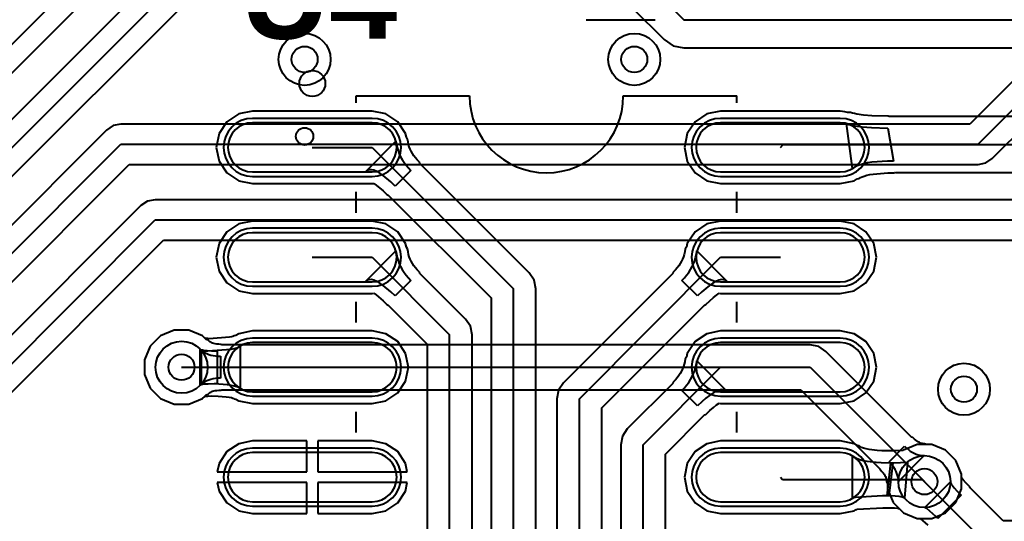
# Model space of a CAD drawing. Extents: x -53 to 82, y -68 to 38.
# Drawn here: x 33.41 to 44.79, y 8.25 to 14.05 of the extents above; entities that cross this region are included whole.
import ezdxf

# ---------------------------------------------------------------- set-up
doc = ezdxf.new("R2010")
doc.units = 0
for name, color, linetype in [('BOTTOM_LAYER', 5, 'CONTINUOUS'), ('MECHANICAL_15', 56, 'CONTINUOUS'), ('TOP_LAYER', 1, 'CONTINUOUS'), ('TOP_OVERLAY', 2, 'CONTINUOUS'), ('TOP_PASTE', 8, 'CONTINUOUS'), ('TOP_SOLDER', 216, 'CONTINUOUS')]:
    doc.layers.add(name, color=color, linetype=linetype)
doc.styles.add('ARIAL_BOLD', font='', dxfattribs={"height": 0.2})
doc.styles.get('ARIAL_BOLD').set_extended_font_data('Arial', bold=True)

msp = doc.modelspace()

# ---------------------------------------------------------------- linework, layer by layer
at = {"layer": 'BOTTOM_LAYER'}
for p, q in [((41.626, 21.204), (28.504, 8.082)), ((28.6, 7.849), (41.859, 21.107)), ((28.765, 7.684), (42.024, 20.943)), ((28.88, 9.322), (40.335, 20.777)), ((44.486, 12.609), (52.603, 20.726)), ((52.099, 20.552), (44.389, 12.842)), ((29.328, 9.44), (40.179, 20.291)), ((44.65, 12.444), (52.429, 20.222)), ((34.415, 12.773), (28.809, 7.167)), ((34.49, 12.824), (34.415, 12.773)), ((34.58, 12.842), (34.49, 12.824)), ((44.389, 12.842), (34.58, 12.842)), ((28.905, 6.934), (34.58, 12.609)), ((34.58, 12.609), (44.486, 12.609)), ((44.575, 12.393), (44.65, 12.444)), ((29.07, 6.769), (34.676, 12.375)), ((34.676, 12.375), (44.486, 12.375)), ((44.486, 12.375), (44.575, 12.393)), ((34.887, 11.95), (34.811, 11.9)), ((34.976, 11.968), (34.887, 11.95)), ((46.995, 11.968), (34.976, 11.968)), ((34.811, 11.9), (29.291, 6.38)), ((29.388, 6.147), (34.976, 11.735)), ((34.976, 11.735), (47.092, 11.735)), ((29.553, 5.982), (35.072, 11.502)), ((35.072, 11.502), (47.092, 11.502)), ((35.039, 10.395), (34.919, 10.275)), ((35.196, 10.46), (35.039, 10.395)), ((35.366, 10.46), (35.196, 10.46)), ((35.522, 10.395), (35.366, 10.46)), ((35.565, 10.352), (35.522, 10.395)), ((34.919, 10.275), (34.854, 10.118)), ((35.495, 9.823), (35.495, 10.243)), ((35.495, 10.243), (35.512, 10.227)), ((35.588, 10.344), (35.565, 10.352)), ((35.6, 10.333), (35.588, 10.344)), ((35.609, 10.326), (35.6, 10.333)), ((35.618, 10.321), (35.609, 10.326)), ((35.628, 10.315), (35.618, 10.321)), ((35.64, 10.311), (35.628, 10.315)), ((35.654, 10.306), (35.64, 10.311)), ((35.671, 10.303), (35.654, 10.306)), ((35.689, 10.3), (35.671, 10.303)), ((35.71, 10.298), (35.689, 10.3)), ((35.736, 10.297), (35.71, 10.298)), ((35.748, 10.292), (35.736, 10.297)), ((42.545, 10.292), (35.748, 10.292)), ((42.644, 10.272), (42.545, 10.292)), ((42.728, 10.216), (42.644, 10.272)), ((35.512, 10.227), (35.53, 10.213)), ((35.53, 10.213), (35.55, 10.201)), ((35.55, 10.201), (35.572, 10.19)), ((35.572, 10.19), (35.595, 10.181)), ((35.595, 10.181), (35.619, 10.173)), ((35.619, 10.173), (35.645, 10.167)), ((35.645, 10.167), (35.673, 10.163)), ((35.673, 10.163), (35.702, 10.161)), ((35.702, 10.161), (35.732, 10.16)), ((35.732, 10.16), (35.732, 9.906)), ((43.718, 9.226), (42.728, 10.216)), ((34.854, 10.118), (34.854, 9.948)), ((35.281, 10.033), (42.545, 10.033)), ((42.545, 10.033), (43.866, 8.712)), ((34.854, 9.948), (34.919, 9.791)), ((35.673, 9.903), (35.645, 9.899)), ((35.702, 9.905), (35.673, 9.903)), ((35.732, 9.906), (35.702, 9.905)), ((34.919, 9.791), (35.039, 9.671)), ((35.512, 9.839), (35.495, 9.823)), ((35.53, 9.853), (35.512, 9.839)), ((35.55, 9.865), (35.53, 9.853)), ((35.572, 9.876), (35.55, 9.865)), ((35.595, 9.885), (35.572, 9.876)), ((35.619, 9.893), (35.595, 9.885)), ((35.645, 9.899), (35.619, 9.893)), ((35.522, 9.671), (35.565, 9.714)), ((35.565, 9.714), (35.588, 9.722)), ((35.588, 9.722), (35.6, 9.733)), ((35.6, 9.733), (35.609, 9.74)), ((35.609, 9.74), (35.618, 9.745)), ((35.618, 9.745), (35.628, 9.751)), ((35.628, 9.751), (35.64, 9.755)), ((35.64, 9.755), (35.654, 9.76)), ((35.654, 9.76), (35.671, 9.763)), ((35.671, 9.763), (35.689, 9.766)), ((35.689, 9.766), (35.71, 9.768)), ((35.71, 9.768), (35.736, 9.769)), ((35.736, 9.769), (35.748, 9.774)), ((35.748, 9.774), (42.438, 9.774)), ((42.438, 9.774), (43.352, 8.86)), ((35.039, 9.671), (35.196, 9.606)), ((35.196, 9.606), (35.366, 9.606)), ((35.366, 9.606), (35.522, 9.671)), ((43.731, 9.221), (43.718, 9.226)), ((43.75, 9.203), (43.731, 9.221)), ((43.457, 8.942), (43.636, 9.121)), ((43.636, 9.121), (43.658, 9.1)), ((43.766, 9.19), (43.75, 9.203)), ((43.781, 9.179), (43.766, 9.19)), ((43.795, 9.17), (43.781, 9.179)), ((43.808, 9.163), (43.795, 9.17)), ((43.82, 9.158), (43.808, 9.163)), ((43.831, 9.154), (43.82, 9.158)), ((43.841, 9.152), (43.831, 9.154)), ((43.851, 9.15), (43.841, 9.152)), ((43.868, 9.15), (43.851, 9.15)), ((43.891, 9.139), (43.868, 9.15)), ((43.951, 9.139), (43.891, 9.139)), ((44.108, 9.074), (43.951, 9.139)), ((43.863, 9.012), (43.566, 8.715)), ((43.658, 9.1), (43.681, 9.082)), ((43.681, 9.082), (43.703, 9.065)), ((43.703, 9.065), (43.725, 9.051)), ((43.725, 9.051), (43.748, 9.039)), ((43.748, 9.039), (43.771, 9.029)), ((43.771, 9.029), (43.794, 9.022)), ((43.794, 9.022), (43.817, 9.016)), ((43.817, 9.016), (43.84, 9.013)), ((43.84, 9.013), (43.863, 9.012)), ((44.228, 8.954), (44.108, 9.074)), ((43.478, 8.92), (43.457, 8.942)), ((43.496, 8.897), (43.478, 8.92)), ((43.513, 8.875), (43.496, 8.897)), ((44.293, 8.797), (44.228, 8.954)), ((43.352, 8.86), (43.357, 8.847)), ((43.357, 8.847), (43.375, 8.828)), ((43.375, 8.828), (43.388, 8.812)), ((43.388, 8.812), (43.399, 8.797)), ((43.399, 8.797), (43.408, 8.783)), ((43.408, 8.783), (43.415, 8.77)), ((43.415, 8.77), (43.42, 8.758)), ((43.527, 8.853), (43.513, 8.875)), ((43.539, 8.83), (43.527, 8.853)), ((43.549, 8.807), (43.539, 8.83)), ((43.556, 8.784), (43.549, 8.807)), ((43.562, 8.761), (43.556, 8.784)), ((44.293, 8.627), (44.293, 8.797)), ((43.42, 8.758), (43.424, 8.747)), ((43.424, 8.747), (43.426, 8.737)), ((43.426, 8.737), (43.428, 8.727)), ((43.428, 8.727), (43.428, 8.71)), ((43.428, 8.71), (43.439, 8.687)), ((43.439, 8.687), (43.439, 8.627)), ((43.565, 8.738), (43.562, 8.761)), ((43.566, 8.715), (43.565, 8.738)), ((43.439, 8.627), (43.504, 8.47)), ((44.228, 8.47), (44.293, 8.627)), ((43.504, 8.47), (43.624, 8.35)), ((44.108, 8.35), (44.228, 8.47)), ((43.624, 8.35), (43.781, 8.285)), ((43.951, 8.285), (44.108, 8.35)), ((43.781, 8.285), (43.951, 8.285))]:
    msp.add_line(p, q, dxfattribs=at)
for centre, radius in [((36.703, 13.589), 0.3), ((40.513, 13.589), 0.3), ((36.703, 13.589), 0.15), ((40.513, 13.589), 0.15), ((35.281, 10.033), 0.3), ((35.281, 10.033), 0.15), ((44.323, 9.779), 0.3), ((44.323, 9.779), 0.15), ((43.866, 8.712), 0.3), ((43.866, 8.712), 0.15)]:
    msp.add_circle(centre, radius, dxfattribs=at)
at = {"layer": 'MECHANICAL_15'}
msp.add_circle((36.703, 12.7), 0.1, dxfattribs=at)
at = {"layer": 'TOP_LAYER'}
for p, q in [((40.634, 14.498), (41.086, 14.046)), ((40.494, 14.18), (40.857, 13.817)), ((41.086, 14.046), (53.619, 14.046)), ((40.857, 13.817), (40.962, 13.747)), ((40.962, 13.747), (41.086, 13.722)), ((41.086, 13.722), (53.485, 13.722)), ((36.101, 12.992), (35.941, 12.96)), ((37.483, 12.992), (36.101, 12.992)), ((37.643, 12.96), (37.483, 12.992)), ((41.511, 12.992), (41.351, 12.96)), ((42.893, 12.992), (41.511, 12.992)), ((42.946, 12.982), (42.893, 12.992)), ((42.948, 12.983), (42.946, 12.982)), ((42.977, 12.976), (42.948, 12.983)), ((42.981, 12.975), (42.977, 12.976)), ((43.013, 12.976), (42.981, 12.975)), ((43.035, 12.968), (43.013, 12.976)), ((35.805, 12.869), (35.714, 12.733)), ((35.941, 12.96), (35.805, 12.869)), ((37.779, 12.869), (37.643, 12.96)), ((37.87, 12.733), (37.779, 12.869)), ((41.215, 12.869), (41.124, 12.733)), ((41.351, 12.96), (41.215, 12.869)), ((43.057, 12.962), (43.035, 12.968)), ((43.085, 12.956), (43.057, 12.962)), ((43.162, 12.945), (43.085, 12.956)), ((43.26, 12.938), (43.162, 12.945)), ((43.448, 12.933), (43.26, 12.938)), ((43.458, 12.929), (43.448, 12.933)), ((45.133, 12.929), (43.458, 12.929)), ((37.483, 12.857), (36.101, 12.857)), ((42.893, 12.857), (41.511, 12.857)), ((43.035, 12.327), (42.966, 12.847)), ((42.966, 12.847), (42.993, 12.837)), ((42.993, 12.837), (43.025, 12.829)), ((43.025, 12.829), (43.061, 12.821)), ((43.061, 12.821), (43.148, 12.809)), ((43.148, 12.809), (43.253, 12.801)), ((43.253, 12.801), (43.445, 12.796)), ((43.445, 12.796), (43.507, 12.415)), ((35.714, 12.733), (35.682, 12.573)), ((37.407, 12.292), (37.757, 12.646)), ((37.757, 12.646), (37.763, 12.608)), ((37.879, 12.691), (37.87, 12.733)), ((37.892, 12.669), (37.879, 12.691)), ((37.898, 12.635), (37.892, 12.669)), ((37.905, 12.607), (37.898, 12.635)), ((41.124, 12.733), (41.092, 12.573)), ((35.682, 12.573), (35.714, 12.413)), ((36.792, 12.573), (37.483, 12.573)), ((37.483, 12.573), (39.116, 10.94)), ((37.763, 12.608), (37.772, 12.571)), ((37.772, 12.571), (37.783, 12.535)), ((37.783, 12.535), (37.797, 12.499)), ((37.913, 12.58), (37.905, 12.607)), ((37.923, 12.553), (37.913, 12.58)), ((37.935, 12.527), (37.923, 12.553)), ((37.95, 12.501), (37.935, 12.527)), ((41.092, 12.573), (41.124, 12.413)), ((42.202, 12.573), (42.235, 12.606)), ((42.235, 12.606), (51.021, 12.606)), ((35.714, 12.413), (35.805, 12.277)), ((37.797, 12.499), (37.813, 12.465)), ((37.813, 12.465), (37.831, 12.431)), ((37.831, 12.431), (37.852, 12.398)), ((37.966, 12.476), (37.95, 12.501)), ((37.984, 12.451), (37.966, 12.476)), ((38.005, 12.427), (37.984, 12.451)), ((38.03, 12.4), (38.005, 12.427)), ((41.124, 12.413), (41.215, 12.277)), ((43.438, 12.414), (43.26, 12.401)), ((43.507, 12.415), (43.438, 12.414)), ((37.426, 12.307), (37.407, 12.292)), ((37.449, 12.314), (37.426, 12.307)), ((37.475, 12.315), (37.449, 12.314)), ((37.504, 12.308), (37.475, 12.315)), ((37.537, 12.295), (37.504, 12.308)), ((37.573, 12.275), (37.537, 12.295)), ((37.93, 12.305), (37.751, 12.126)), ((37.852, 12.398), (37.876, 12.366)), ((37.876, 12.366), (37.902, 12.335)), ((37.902, 12.335), (37.93, 12.305)), ((38.035, 12.387), (38.03, 12.4)), ((39.299, 11.123), (38.035, 12.387)), ((43.06, 12.344), (43.035, 12.327)), ((43.09, 12.359), (43.06, 12.344)), ((43.125, 12.372), (43.09, 12.359)), ((43.165, 12.383), (43.125, 12.372)), ((43.21, 12.393), (43.165, 12.383)), ((43.26, 12.401), (43.21, 12.393)), ((35.805, 12.277), (35.941, 12.186)), ((35.941, 12.186), (36.101, 12.154)), ((36.101, 12.289), (37.483, 12.289)), ((37.612, 12.248), (37.573, 12.275)), ((37.701, 12.173), (37.612, 12.248)), ((41.215, 12.277), (41.351, 12.186)), ((41.351, 12.186), (41.511, 12.154)), ((41.511, 12.289), (42.893, 12.289)), ((42.893, 12.154), (43.053, 12.186)), ((43.053, 12.186), (43.087, 12.208)), ((43.087, 12.208), (43.11, 12.213)), ((43.11, 12.213), (43.129, 12.225)), ((43.129, 12.225), (43.145, 12.233)), ((43.145, 12.233), (43.168, 12.241)), ((43.168, 12.241), (43.199, 12.25)), ((43.199, 12.25), (43.235, 12.258)), ((43.235, 12.258), (43.275, 12.264)), ((43.275, 12.264), (43.444, 12.277)), ((43.444, 12.277), (43.509, 12.278)), ((43.509, 12.278), (43.519, 12.282)), ((43.519, 12.282), (43.529, 12.279)), ((43.529, 12.279), (43.533, 12.282)), ((43.533, 12.282), (45.133, 12.282)), ((36.101, 12.154), (37.483, 12.154)), ((37.483, 12.154), (37.501, 12.157)), ((37.501, 12.157), (37.529, 12.138)), ((37.529, 12.138), (37.609, 12.071)), ((37.609, 12.071), (37.655, 12.027)), ((37.751, 12.126), (37.701, 12.173)), ((41.511, 12.154), (42.893, 12.154)), ((37.655, 12.027), (37.668, 12.022)), ((37.668, 12.022), (38.857, 10.833)), ((36.101, 11.722), (35.941, 11.69)), ((37.483, 11.722), (36.101, 11.722)), ((37.643, 11.69), (37.483, 11.722)), ((41.511, 11.722), (41.351, 11.69)), ((42.893, 11.722), (41.511, 11.722)), ((43.053, 11.69), (42.893, 11.722)), ((35.941, 11.69), (35.805, 11.599)), ((37.779, 11.599), (37.643, 11.69)), ((41.351, 11.69), (41.215, 11.599)), ((43.189, 11.599), (43.053, 11.69)), ((35.805, 11.599), (35.714, 11.463)), ((37.483, 11.587), (36.101, 11.587)), ((37.87, 11.463), (37.779, 11.599)), ((41.215, 11.599), (41.124, 11.463)), ((42.893, 11.587), (41.511, 11.587)), ((43.28, 11.463), (43.189, 11.599)), ((35.714, 11.463), (35.682, 11.303)), ((37.879, 11.421), (37.87, 11.463)), ((37.892, 11.399), (37.879, 11.421)), ((37.898, 11.365), (37.892, 11.399)), ((41.102, 11.399), (41.096, 11.365)), ((41.115, 11.421), (41.102, 11.399)), ((41.124, 11.463), (41.115, 11.421)), ((43.312, 11.303), (43.28, 11.463)), ((35.682, 11.303), (35.714, 11.143)), ((36.792, 11.303), (37.483, 11.303)), ((37.407, 11.022), (37.757, 11.376)), ((37.483, 11.303), (38.379, 10.406)), ((37.757, 11.376), (37.763, 11.338)), ((37.763, 11.338), (37.772, 11.301)), ((37.772, 11.301), (37.783, 11.265)), ((37.905, 11.337), (37.898, 11.365)), ((37.913, 11.31), (37.905, 11.337)), ((37.923, 11.283), (37.913, 11.31)), ((37.935, 11.257), (37.923, 11.283)), ((39.878, 9.67), (41.511, 11.303)), ((41.071, 11.283), (41.059, 11.257)), ((41.081, 11.31), (41.071, 11.283)), ((41.089, 11.337), (41.081, 11.31)), ((41.096, 11.365), (41.089, 11.337)), ((41.211, 11.265), (41.222, 11.301)), ((41.222, 11.301), (41.231, 11.338)), ((41.231, 11.338), (41.237, 11.376)), ((41.237, 11.376), (41.587, 11.022)), ((41.511, 11.303), (42.202, 11.303)), ((43.28, 11.143), (43.312, 11.303)), ((37.783, 11.265), (37.797, 11.229)), ((37.797, 11.229), (37.813, 11.195)), ((37.813, 11.195), (37.831, 11.161)), ((37.831, 11.161), (37.852, 11.128)), ((37.95, 11.231), (37.935, 11.257)), ((37.966, 11.206), (37.95, 11.231)), ((37.984, 11.181), (37.966, 11.206)), ((38.005, 11.157), (37.984, 11.181)), ((38.03, 11.13), (38.005, 11.157)), ((40.989, 11.157), (40.964, 11.13)), ((41.01, 11.181), (40.989, 11.157)), ((41.028, 11.206), (41.01, 11.181)), ((41.044, 11.231), (41.028, 11.206)), ((41.059, 11.257), (41.044, 11.231)), ((41.142, 11.128), (41.163, 11.161)), ((41.163, 11.161), (41.181, 11.195)), ((41.181, 11.195), (41.197, 11.229)), ((41.197, 11.229), (41.211, 11.265)), ((35.714, 11.143), (35.805, 11.007)), ((37.449, 11.044), (37.426, 11.037)), ((37.475, 11.045), (37.449, 11.044)), ((37.504, 11.038), (37.475, 11.045)), ((37.537, 11.025), (37.504, 11.038)), ((37.852, 11.128), (37.876, 11.096)), ((37.876, 11.096), (37.902, 11.065)), ((37.902, 11.065), (37.93, 11.035)), ((38.035, 11.117), (38.03, 11.13)), ((38.563, 10.59), (38.035, 11.117)), ((39.355, 11.039), (39.299, 11.123)), ((39.375, 10.94), (39.355, 11.039)), ((40.959, 11.117), (39.695, 9.853)), ((40.964, 11.13), (40.959, 11.117)), ((41.064, 11.035), (41.092, 11.065)), ((41.092, 11.065), (41.118, 11.096)), ((41.118, 11.096), (41.142, 11.128)), ((41.49, 11.038), (41.457, 11.025)), ((41.519, 11.045), (41.49, 11.038)), ((41.545, 11.044), (41.519, 11.045)), ((41.568, 11.037), (41.545, 11.044)), ((43.189, 11.007), (43.28, 11.143)), ((35.805, 11.007), (35.941, 10.916)), ((36.101, 11.019), (37.483, 11.019)), ((37.426, 11.037), (37.407, 11.022)), ((37.573, 11.005), (37.537, 11.025)), ((37.612, 10.978), (37.573, 11.005)), ((37.701, 10.903), (37.612, 10.978)), ((37.93, 11.035), (37.751, 10.856)), ((39.116, 1.956), (39.116, 10.94)), ((39.375, 1.956), (39.375, 10.94)), ((41.243, 10.856), (41.064, 11.035)), ((41.339, 10.944), (41.293, 10.903)), ((41.382, 10.978), (41.339, 10.944)), ((41.421, 11.005), (41.382, 10.978)), ((41.457, 11.025), (41.421, 11.005)), ((41.511, 11.019), (42.893, 11.019)), ((41.587, 11.022), (41.568, 11.037)), ((43.053, 10.916), (43.189, 11.007)), ((35.941, 10.916), (36.101, 10.884)), ((36.101, 10.884), (37.483, 10.884)), ((37.483, 10.884), (37.501, 10.887)), ((37.501, 10.887), (37.529, 10.868)), ((37.529, 10.868), (37.609, 10.801)), ((37.751, 10.856), (37.701, 10.903)), ((38.857, 10.833), (38.857, 2.063)), ((41.293, 10.903), (41.243, 10.856)), ((41.386, 10.802), (41.427, 10.839)), ((41.427, 10.839), (41.463, 10.867)), ((41.463, 10.867), (41.493, 10.887)), ((41.493, 10.887), (41.511, 10.884)), ((41.511, 10.884), (42.893, 10.884)), ((42.893, 10.884), (43.053, 10.916)), ((37.609, 10.801), (37.655, 10.757)), ((37.655, 10.757), (37.668, 10.752)), ((37.668, 10.752), (38.12, 10.299)), ((40.137, 9.563), (41.326, 10.752)), ((41.326, 10.752), (41.339, 10.757)), ((41.339, 10.757), (41.386, 10.802)), ((38.619, 10.506), (38.563, 10.59)), ((38.638, 10.406), (38.619, 10.506)), ((35.039, 10.395), (34.919, 10.275)), ((35.196, 10.46), (35.039, 10.395)), ((35.366, 10.46), (35.196, 10.46)), ((35.522, 10.395), (35.366, 10.46)), ((35.55, 10.368), (35.522, 10.395)), ((35.554, 10.367), (35.55, 10.368)), ((35.585, 10.364), (35.554, 10.367)), ((35.601, 10.363), (35.585, 10.364)), ((35.835, 10.38), (35.601, 10.363)), ((35.857, 10.384), (35.835, 10.38)), ((35.874, 10.389), (35.857, 10.384)), ((35.881, 10.392), (35.874, 10.389)), ((35.888, 10.396), (35.881, 10.392)), ((35.909, 10.4), (35.888, 10.396)), ((35.941, 10.42), (35.909, 10.4)), ((36.101, 10.452), (35.941, 10.42)), ((37.483, 10.452), (36.101, 10.452)), ((37.643, 10.42), (37.483, 10.452)), ((37.779, 10.329), (37.643, 10.42)), ((38.379, 5.968), (38.379, 10.406)), ((38.638, 5.968), (38.638, 10.406)), ((41.351, 10.42), (41.215, 10.329)), ((41.511, 10.452), (41.351, 10.42)), ((42.893, 10.452), (41.511, 10.452)), ((43.053, 10.42), (42.893, 10.452)), ((43.189, 10.329), (43.053, 10.42)), ((34.919, 10.275), (34.854, 10.118)), ((35.495, 9.823), (35.495, 10.243)), ((35.495, 10.243), (35.5, 10.239)), ((35.584, 10.224), (35.853, 10.243)), ((35.853, 10.243), (35.889, 10.25)), ((35.889, 10.25), (35.918, 10.259)), ((35.918, 10.259), (35.942, 10.268)), ((35.942, 10.268), (35.959, 10.279)), ((35.959, 10.279), (35.959, 9.787)), ((37.483, 10.317), (36.101, 10.317)), ((37.87, 10.193), (37.779, 10.329)), ((38.12, 10.299), (38.12, 6.075)), ((41.215, 10.329), (41.124, 10.193)), ((42.893, 10.317), (41.511, 10.317)), ((43.28, 10.193), (43.189, 10.329)), ((35.5, 10.239), (35.509, 10.236)), ((35.509, 10.236), (35.521, 10.233)), ((35.512, 10.223), (35.584, 10.224)), ((35.512, 9.842), (35.512, 10.223)), ((35.521, 10.233), (35.536, 10.231)), ((35.536, 10.231), (35.575, 10.227)), ((35.575, 10.227), (35.627, 10.224)), ((35.627, 10.224), (35.692, 10.223)), ((35.692, 10.223), (35.692, 9.842)), ((37.902, 10.033), (37.87, 10.193)), ((41.102, 10.129), (41.096, 10.095)), ((41.115, 10.151), (41.102, 10.129)), ((41.124, 10.193), (41.115, 10.151)), ((43.312, 10.033), (43.28, 10.193)), ((34.854, 10.118), (34.854, 9.948)), ((35.281, 10.033), (36.792, 10.033)), ((37.87, 9.873), (37.902, 10.033)), ((40.615, 9.136), (41.511, 10.033)), ((41.081, 10.04), (41.071, 10.013)), ((41.089, 10.067), (41.081, 10.04)), ((41.096, 10.095), (41.089, 10.067)), ((41.211, 9.995), (41.222, 10.031)), ((41.222, 10.031), (41.231, 10.068)), ((41.231, 10.068), (41.237, 10.106)), ((41.237, 10.106), (41.587, 9.752)), ((41.511, 10.033), (42.202, 10.033)), ((43.28, 9.873), (43.312, 10.033)), ((34.854, 9.948), (34.919, 9.791)), ((41.01, 9.911), (40.989, 9.887)), ((41.028, 9.936), (41.01, 9.911)), ((41.044, 9.961), (41.028, 9.936)), ((41.059, 9.987), (41.044, 9.961)), ((41.071, 10.013), (41.059, 9.987)), ((41.163, 9.891), (41.181, 9.925)), ((41.181, 9.925), (41.197, 9.959)), ((41.197, 9.959), (41.211, 9.995)), ((34.919, 9.791), (35.039, 9.671)), ((35.5, 9.827), (35.495, 9.823)), ((35.509, 9.83), (35.5, 9.827)), ((35.521, 9.833), (35.509, 9.83)), ((35.71, 9.838), (35.512, 9.842)), ((35.658, 9.842), (35.521, 9.833)), ((35.692, 9.842), (35.658, 9.842)), ((35.811, 9.829), (35.71, 9.838)), ((35.853, 9.823), (35.811, 9.829)), ((35.889, 9.816), (35.853, 9.823)), ((35.918, 9.807), (35.889, 9.816)), ((35.942, 9.798), (35.918, 9.807)), ((35.959, 9.787), (35.942, 9.798)), ((37.779, 9.737), (37.87, 9.873)), ((39.695, 9.853), (39.639, 9.769)), ((40.959, 9.847), (40.431, 9.32)), ((40.964, 9.86), (40.959, 9.847)), ((40.989, 9.887), (40.964, 9.86)), ((41.064, 9.765), (41.092, 9.795)), ((41.092, 9.795), (41.118, 9.826)), ((41.118, 9.826), (41.142, 9.858)), ((41.142, 9.858), (41.163, 9.891)), ((43.189, 9.737), (43.28, 9.873)), ((35.522, 9.671), (35.549, 9.697)), ((35.549, 9.697), (35.624, 9.702)), ((35.624, 9.702), (35.702, 9.7)), ((35.702, 9.7), (35.796, 9.692)), ((35.796, 9.692), (35.83, 9.687)), ((35.83, 9.687), (35.857, 9.682)), ((35.857, 9.682), (35.874, 9.677)), ((35.874, 9.677), (35.881, 9.674)), ((35.881, 9.674), (35.888, 9.67)), ((36.101, 9.749), (37.483, 9.749)), ((37.643, 9.646), (37.779, 9.737)), ((39.639, 9.769), (39.619, 9.67)), ((41.243, 9.586), (41.064, 9.765)), ((41.339, 9.674), (41.293, 9.633)), ((41.382, 9.708), (41.339, 9.674)), ((41.421, 9.735), (41.382, 9.708)), ((41.457, 9.755), (41.421, 9.735)), ((41.49, 9.768), (41.457, 9.755)), ((41.519, 9.775), (41.49, 9.768)), ((41.511, 9.749), (42.893, 9.749)), ((41.545, 9.774), (41.519, 9.775)), ((41.568, 9.767), (41.545, 9.774)), ((41.587, 9.752), (41.568, 9.767)), ((43.053, 9.646), (43.189, 9.737)), ((35.039, 9.671), (35.196, 9.606)), ((35.196, 9.606), (35.366, 9.606)), ((35.366, 9.606), (35.522, 9.671)), ((35.888, 9.67), (35.909, 9.666)), ((35.909, 9.666), (35.941, 9.646)), ((35.941, 9.646), (36.101, 9.614)), ((36.101, 9.614), (37.483, 9.614)), ((37.483, 9.614), (37.643, 9.646)), ((39.619, 9.67), (39.619, 1.956)), ((39.878, 1.956), (39.878, 9.67)), ((40.137, 2.063), (40.137, 9.563)), ((41.293, 9.633), (41.243, 9.586)), ((41.386, 9.532), (41.427, 9.569)), ((41.427, 9.569), (41.463, 9.597)), ((41.463, 9.597), (41.493, 9.617)), ((41.493, 9.617), (41.511, 9.614)), ((41.511, 9.614), (42.893, 9.614)), ((42.893, 9.614), (43.053, 9.646)), ((40.874, 9.029), (41.326, 9.482)), ((41.326, 9.482), (41.339, 9.487)), ((41.339, 9.487), (41.386, 9.532)), ((40.375, 9.236), (40.356, 9.136)), ((40.431, 9.32), (40.375, 9.236)), ((35.941, 9.15), (35.805, 9.059)), ((36.101, 9.182), (35.941, 9.15)), ((36.728, 9.182), (36.101, 9.182)), ((36.728, 8.826), (36.728, 9.182)), ((37.483, 9.182), (36.855, 9.182)), ((36.855, 9.182), (36.855, 8.826)), ((37.643, 9.15), (37.483, 9.182)), ((37.779, 9.059), (37.643, 9.15)), ((40.356, 9.136), (40.356, 7.702)), ((40.615, 7.671), (40.615, 9.136)), ((41.351, 9.15), (41.215, 9.059)), ((41.511, 9.182), (41.351, 9.15)), ((42.893, 9.182), (41.511, 9.182)), ((43.053, 9.15), (42.893, 9.182)), ((43.087, 9.128), (43.053, 9.15)), ((43.11, 9.124), (43.087, 9.128)), ((43.126, 9.113), (43.11, 9.124)), ((43.14, 9.107), (43.126, 9.113)), ((43.162, 9.099), (43.14, 9.107)), ((43.781, 9.139), (43.624, 9.074)), ((43.951, 9.139), (43.781, 9.139)), ((44.108, 9.074), (43.951, 9.139)), ((35.805, 9.059), (35.714, 8.923)), ((37.483, 9.047), (36.101, 9.047)), ((37.87, 8.923), (37.779, 9.059)), ((40.874, 8.083), (40.874, 9.029)), ((41.215, 9.059), (41.124, 8.923)), ((42.893, 9.047), (41.511, 9.047)), ((43.035, 8.517), (43.035, 9.009)), ((43.035, 9.009), (43.058, 8.993)), ((43.058, 8.993), (43.087, 8.98)), ((43.191, 9.091), (43.162, 9.099)), ((43.226, 9.084), (43.191, 9.091)), ((43.321, 9.072), (43.226, 9.084)), ((43.373, 9.069), (43.321, 9.072)), ((43.5, 9.066), (43.373, 9.069)), ((43.507, 9.066), (43.5, 9.066)), ((43.622, 9.073), (43.507, 9.066)), ((43.624, 9.074), (43.622, 9.073)), ((44.228, 8.954), (44.108, 9.074)), ((35.714, 8.923), (35.694, 8.826)), ((37.889, 8.826), (37.87, 8.923)), ((41.124, 8.923), (41.092, 8.763)), ((43.087, 8.98), (43.121, 8.968)), ((43.121, 8.968), (43.16, 8.957)), ((43.16, 8.957), (43.204, 8.948)), ((43.204, 8.948), (43.308, 8.935)), ((43.308, 8.935), (43.367, 8.931)), ((43.367, 8.931), (43.502, 8.928)), ((43.435, 8.547), (43.478, 8.928)), ((43.502, 8.928), (43.454, 8.547)), ((43.478, 8.928), (43.512, 8.928)), ((43.512, 8.928), (43.666, 8.937)), ((43.67, 8.94), (43.635, 8.521)), ((43.666, 8.937), (43.67, 8.94)), ((44.293, 8.797), (44.228, 8.954)), ((35.694, 8.826), (36.728, 8.826)), ((36.855, 8.826), (37.889, 8.826)), ((41.092, 8.763), (41.124, 8.603)), ((42.202, 8.763), (42.227, 8.738)), ((44.293, 8.758), (44.293, 8.797)), ((36.728, 8.7), (35.694, 8.7)), ((35.694, 8.7), (35.714, 8.603)), ((36.728, 8.344), (36.728, 8.7)), ((37.889, 8.7), (36.855, 8.7)), ((36.855, 8.7), (36.855, 8.344)), ((37.87, 8.603), (37.889, 8.7)), ((42.227, 8.738), (43.84, 8.738)), ((43.84, 8.738), (44.642, 7.936)), ((43.869, 8.412), (44.166, 8.709)), ((44.166, 8.709), (44.167, 8.703)), ((44.167, 8.703), (44.171, 8.694)), ((44.171, 8.694), (44.177, 8.684)), ((44.177, 8.684), (44.186, 8.672)), ((44.186, 8.672), (44.211, 8.641)), ((44.295, 8.755), (44.293, 8.758)), ((44.315, 8.731), (44.295, 8.755)), ((44.346, 8.697), (44.315, 8.731)), ((44.39, 8.652), (44.346, 8.697)), ((44.394, 8.642), (44.39, 8.652)), ((35.714, 8.603), (35.805, 8.467)), ((37.779, 8.467), (37.87, 8.603)), ((41.124, 8.603), (41.215, 8.467)), ((43.382, 8.547), (43.064, 8.528)), ((43.454, 8.547), (43.382, 8.547)), ((43.469, 8.547), (43.435, 8.547)), ((43.528, 8.545), (43.469, 8.547)), ((43.574, 8.541), (43.528, 8.545)), ((43.592, 8.538), (43.574, 8.541)), ((43.608, 8.534), (43.592, 8.538)), ((44.292, 8.556), (44.022, 8.286)), ((44.211, 8.641), (44.246, 8.602)), ((44.246, 8.602), (44.292, 8.556)), ((44.776, 8.26), (44.394, 8.642)), ((35.805, 8.467), (35.941, 8.376)), ((36.101, 8.479), (37.483, 8.479)), ((37.643, 8.376), (37.779, 8.467)), ((41.215, 8.467), (41.351, 8.376)), ((41.511, 8.479), (42.893, 8.479)), ((43.046, 8.523), (43.035, 8.517)), ((43.064, 8.528), (43.046, 8.523)), ((43.62, 8.53), (43.608, 8.534)), ((43.629, 8.526), (43.62, 8.53)), ((43.635, 8.521), (43.629, 8.526)), ((35.941, 8.376), (36.101, 8.344)), ((36.101, 8.344), (36.728, 8.344)), ((36.855, 8.344), (37.483, 8.344)), ((37.483, 8.344), (37.643, 8.376)), ((41.351, 8.376), (41.511, 8.344)), ((41.511, 8.344), (42.893, 8.344)), ((42.893, 8.344), (43.053, 8.376)), ((43.053, 8.376), (43.077, 8.391)), ((43.077, 8.391), (43.078, 8.391)), ((43.078, 8.391), (43.083, 8.391)), ((43.083, 8.391), (43.087, 8.392)), ((43.087, 8.392), (43.386, 8.409)), ((43.386, 8.409), (43.442, 8.41)), ((43.442, 8.41), (43.466, 8.409)), ((43.466, 8.409), (43.519, 8.408)), ((43.519, 8.408), (43.557, 8.404)), ((43.557, 8.404), (43.567, 8.403)), ((43.567, 8.403), (43.572, 8.402)), ((43.572, 8.402), (43.573, 8.401)), ((43.573, 8.401), (43.624, 8.35)), ((43.624, 8.35), (43.781, 8.285)), ((43.875, 8.411), (43.869, 8.412)), ((43.884, 8.407), (43.875, 8.411)), ((43.894, 8.401), (43.884, 8.407)), ((43.998, 8.31), (43.894, 8.401)), ((44.022, 8.286), (43.998, 8.31)), ((43.781, 8.285), (43.818, 8.285)), ((43.818, 8.285), (43.904, 8.21)), ((45.133, 8.26), (44.776, 8.26))]:
    msp.add_line(p, q, dxfattribs=at)
for centre, radius in [((36.703, 13.589), 0.3), ((40.513, 13.589), 0.3), ((36.703, 13.589), 0.15), ((40.513, 13.589), 0.15), ((35.281, 10.033), 0.3), ((35.281, 10.033), 0.15), ((44.323, 9.779), 0.3), ((44.323, 9.779), 0.15), ((43.866, 8.712), 0.3), ((43.866, 8.712), 0.15)]:
    msp.add_circle(centre, radius, dxfattribs=at)
for centre, start, end in [((36.101, 12.573), 90, 270), ((37.483, 12.573), 270, 90), ((41.511, 12.573), 90, 270), ((42.893, 12.573), 270, 90), ((36.101, 11.303), 90, 270), ((37.483, 11.303), 270, 90), ((41.511, 11.303), 90, 270), ((42.893, 11.303), 270, 90), ((36.101, 10.033), 90, 270), ((37.483, 10.033), 270, 90), ((41.511, 10.033), 90, 270), ((42.893, 10.033), 270, 90), ((36.101, 8.763), 90, 270), ((37.483, 8.763), 270, 90), ((41.511, 8.763), 90, 270), ((42.893, 8.763), 270, 90)]:
    msp.add_arc(centre, 0.284, start, end, dxfattribs=at)
at = {"layer": 'TOP_OVERLAY'}
for p, q in [((39.955, 14.047), (40.755, 14.047)), ((37.297, 13.088), (37.297, 13.168)), ((37.297, 13.168), (38.608, 13.168)), ((40.386, 13.168), (41.697, 13.168)), ((41.697, 13.088), (41.697, 13.168)), ((37.297, 11.818), (37.297, 12.058)), ((41.697, 11.818), (41.697, 12.058)), ((37.297, 10.548), (37.297, 10.788)), ((41.697, 10.548), (41.697, 10.788)), ((37.297, 9.278), (37.297, 9.518)), ((41.697, 9.278), (41.697, 9.518))]:
    msp.add_line(p, q, dxfattribs=at)
msp.add_circle((36.792, 13.31), 0.15, dxfattribs=at)
msp.add_arc((39.497, 13.168), 0.889, 179.9795, 359.9795, dxfattribs=at)
at = {"layer": 'TOP_PASTE'}
for p, q in [((37.483, 12.857), (36.101, 12.857)), ((42.893, 12.857), (41.511, 12.857)), ((36.101, 12.289), (37.483, 12.289)), ((41.511, 12.289), (42.893, 12.289)), ((37.483, 11.587), (36.101, 11.587)), ((42.893, 11.587), (41.511, 11.587)), ((36.101, 11.019), (37.483, 11.019)), ((41.511, 11.019), (42.893, 11.019)), ((37.483, 10.317), (36.101, 10.317)), ((42.893, 10.317), (41.511, 10.317)), ((36.101, 9.749), (37.483, 9.749)), ((41.511, 9.749), (42.893, 9.749)), ((37.483, 9.047), (36.101, 9.047)), ((42.893, 9.047), (41.511, 9.047)), ((36.101, 8.479), (37.483, 8.479)), ((41.511, 8.479), (42.893, 8.479))]:
    msp.add_line(p, q, dxfattribs=at)
for centre, start, end in [((36.101, 12.573), 90, 270), ((37.483, 12.573), 270, 90), ((41.511, 12.573), 90, 270), ((42.893, 12.573), 270, 90), ((36.101, 11.303), 90, 270), ((37.483, 11.303), 270, 90), ((41.511, 11.303), 90, 270), ((42.893, 11.303), 270, 90), ((36.101, 10.033), 90, 270), ((37.483, 10.033), 270, 90), ((41.511, 10.033), 90, 270), ((42.893, 10.033), 270, 90), ((36.101, 8.763), 90, 270), ((37.483, 8.763), 270, 90), ((41.511, 8.763), 90, 270), ((42.893, 8.763), 270, 90)]:
    msp.add_arc(centre, 0.284, start, end, dxfattribs=at)
at = {"layer": 'TOP_SOLDER'}
for p, q in [((37.483, 12.908), (36.101, 12.908)), ((42.893, 12.908), (41.511, 12.908)), ((36.101, 12.238), (37.483, 12.238)), ((41.511, 12.238), (42.893, 12.238)), ((37.483, 11.638), (36.101, 11.638)), ((42.893, 11.638), (41.511, 11.638)), ((36.101, 10.968), (37.483, 10.968)), ((41.511, 10.968), (42.893, 10.968)), ((37.483, 10.368), (36.101, 10.368)), ((42.893, 10.368), (41.511, 10.368)), ((36.101, 9.698), (37.483, 9.698)), ((41.511, 9.698), (42.893, 9.698)), ((37.483, 9.098), (36.101, 9.098)), ((42.893, 9.098), (41.511, 9.098)), ((36.101, 8.428), (37.483, 8.428)), ((41.511, 8.428), (42.893, 8.428))]:
    msp.add_line(p, q, dxfattribs=at)
for centre, start, end in [((36.101, 12.573), 90, 270), ((37.483, 12.573), 270, 90), ((41.511, 12.573), 90, 270), ((42.893, 12.573), 270, 90), ((36.101, 11.303), 90, 270), ((37.483, 11.303), 270, 90), ((41.511, 11.303), 90, 270), ((42.893, 11.303), 270, 90), ((36.101, 10.033), 90, 270), ((37.483, 10.033), 270, 90), ((41.511, 10.033), 90, 270), ((42.893, 10.033), 270, 90), ((36.101, 8.763), 90, 270), ((37.483, 8.763), 270, 90), ((41.511, 8.763), 90, 270), ((42.893, 8.763), 270, 90)]:
    msp.add_arc(centre, 0.335, start, end, dxfattribs=at)

# ---------------------------------------------------------------- texts
at = {"layer": 'TOP_OVERLAY', "style": 'ARIAL_BOLD'}
msp.add_text('U4', height=1.016, dxfattribs=at).set_placement((35.962, 13.827))

doc.saveas('drawing.dxf')
